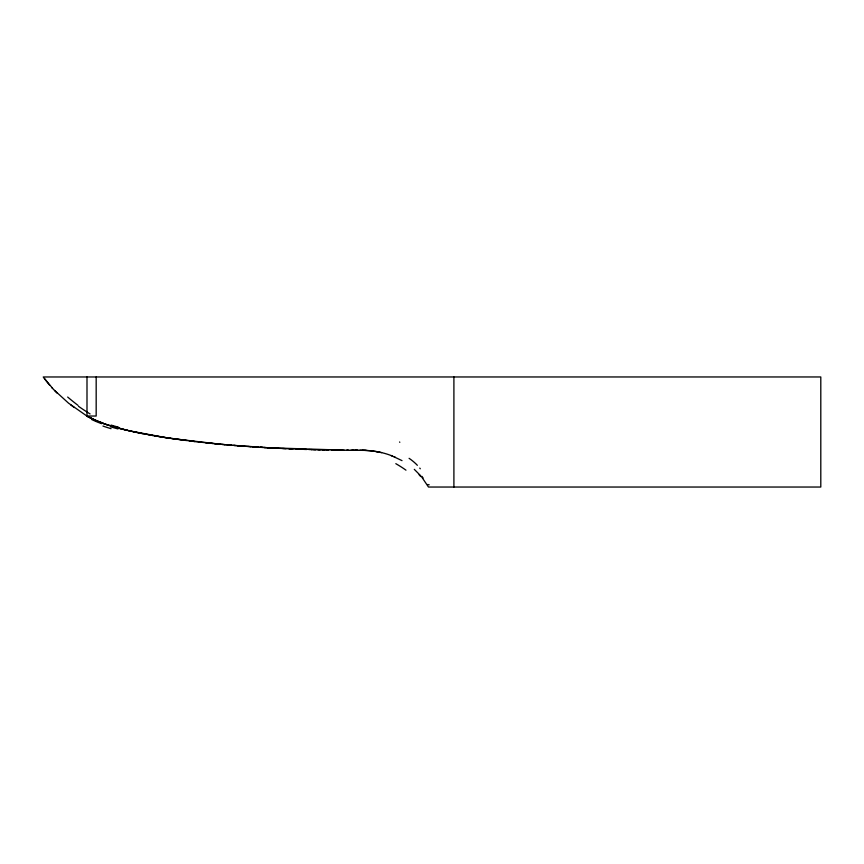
<?xml version="1.0" encoding="UTF-8"?>
<svg xmlns="http://www.w3.org/2000/svg" width="864" height="864" viewBox="0 0 864 864"><rect width="100%" height="100%" fill="white"/><g stroke="black" fill="none" stroke-linecap="round" stroke-linejoin="round"><path stroke-width="1.3" d="M53.525 389.459L68.526 403.153L86.886 416.038L96.174 416.038L96.174 376.963M146.34 434.344L144.094 433.912L146.794 433.912M359.932 450.338L366.217 450.349M392.245 455.987C378.076 450.144 362.426 449.842 347.339 450.284M355.428 450.328L357.674 450.338M352.285 450.317L357.232 450.338M350.935 450.306L353.182 450.328M346.442 450.274L348.689 450.295M266.922 447.692L347.954 450.284M339.844 450.209L344.196 450.252M337.457 450.176L342.403 450.23M332.521 450.09L340.837 450.22M335.491 450.144L331.139 450.068M326.786 449.993L328.957 450.036M327.575 450.004L313.502 449.669M322.358 449.896L324.572 449.939M317.93 449.788L320.144 449.842M311.288 449.604L315.706 449.734M308.783 449.528L312.25 449.636M304.668 449.399L306.871 449.474M298.177 449.172L305.294 449.42M301.86 449.302L294.937 449.042M298.069 449.161L300.272 449.248M293.663 448.999L282.636 448.513M288.986 448.805L291.956 448.924M286.006 448.664L274.115 448.092M278.219 448.297L260.572 447.314M271.145 447.93L230.634 445.144M264.103 447.53L265.507 447.617M262.699 447.444L259.88 447.271M258.476 447.185L247.925 446.483M254.254 446.915L255.668 447.001M252.86 446.818L253.962 446.893M249.566 446.591L250.668 446.666M246.272 446.364L248.476 446.515M245.808 446.332L244.069 446.202M244.393 446.224L240.17 445.91M240.764 445.954L241.866 446.04M238.561 445.781L239.663 445.867M238.766 445.802L233.053 445.349M237.352 445.694L238.064 445.748M234.155 445.435L235.256 445.522M230.396 445.122L231.952 445.252M229.748 445.068L230.85 445.165M230.656 445.144L219.974 444.204M229.003 445.003L224.251 444.593M224.759 444.636L218.927 444.096M222.588 444.442L223.139 444.485M220.936 444.29L171.644 438.523M220.007 444.204L198.634 442.001M217.469 443.966L214.553 443.686M213.084 443.534L205.762 442.778M199.562 442.109L189.756 440.953M195.08 441.59L163.588 437.303M186.484 440.543L174.668 438.966M173.664 438.815L162.583 437.152M169.625 438.232L170.629 438.383M166.601 437.778L167.605 437.929M166.666 437.789L130.032 430.963M161.579 436.99L162.788 437.184M161.698 437.011L154.094 435.737M160.574 436.828L148.208 434.689M153.004 435.553L149.71 434.959M376.542 451.591L377.19 451.699M147.463 434.549L148.586 434.754M144.094 433.912L146.156 434.3M143.23 433.75L141.491 433.404M142.97 433.696L134.546 431.968M139.752 433.058L140.616 433.231M138.877 432.875L130.205 431.006M132.818 431.59L133.682 431.784M131.09 431.212L131.954 431.395M128.542 430.628L130.226 431.006L119.545 428.393M128.974 430.726L126.857 430.229L127.699 430.423M126.004 430.024L122.602 429.181M125.798 429.98L118.26 428.058M120.917 428.749L121.759 428.976M120.074 428.533L105.602 424.256L93.658 419.569M115.376 427.259L112.342 426.384M110.074 425.693L110.83 425.93L106.348 424.505M106.996 424.721L101.876 422.939M104.857 423.997L105.602 424.256M104.263 423.792L102.589 423.198M102.168 423.047L92.912 419.224M391.036 455.522L391.64 455.749M392.245 455.987L402.008 460.631M98.906 421.816L86.994 416.038L86.994 376.963M394.049 456.721L395.237 457.229M93.463 419.483L88.139 416.718M92.804 419.17L87.437 416.308M92.178 418.867L90.666 418.111A16.243 1.631 23 0 1 89.683 417.485M89.176 417.312L87.21 416.167M87.988 416.632L86.994 416.038M74.293 407.549L70.783 404.914M414.299 469.357L420.422 475.502M57.186 393.174L54.918 390.906M53.536 389.47L43.2 376.974L820.8 376.963L820.8 487.037L428.468 487.037L421.924 477.284M51.7 387.493L52.229 388.076M49.756 385.29L48.881 384.275M48.47 383.789L44.377 378.594M453.902 376.963L453.902 487.037M101.941 422.766A109.361 91.951 13.3 0 1 98.982 421.643M118.508 427.205A205.373 178.751 12.6 0 1 111.1 425.088M409.093 458.32A49.496 26.881 14.5 0 1 417.366 465.307M419.764 468.094A49.496 26.881 14.5 0 1 420.293 468.774M421.675 476.194A55.426 9.569 35.7 0 1 423.09 477.954M429.203 484.769A66.215 6.404 43.1 0 1 427.648 484.466M399.827 442.292A80.665 3.802 49.7 0 1 399.557 441.99M419.105 474.768A55.426 8.986 36.6 0 1 420.692 476.561M395.809 463.666A49.496 16.945 24.2 0 1 405.961 470.167M118.022 428.933A205.74 180.814 12.4 0 1 110.538 426.794M101.574 423.662A90.277 76.205 13.2 0 1 91.768 419.569M362.178 450.36A82.858 82.858 0 0 1 381.575 452.628M111.056 428.674A90.288 44.345 12.4 0 1 102.956 426.049M119.686 428.026A147.42 82.879 11.7 0 1 116.597 427.194M90.072 413.932A91.163 32.724 27.6 0 1 78.484 406.296M77.954 405.335A65.286 12.766 33.7 0 1 67.662 397.04"/></g></svg>
